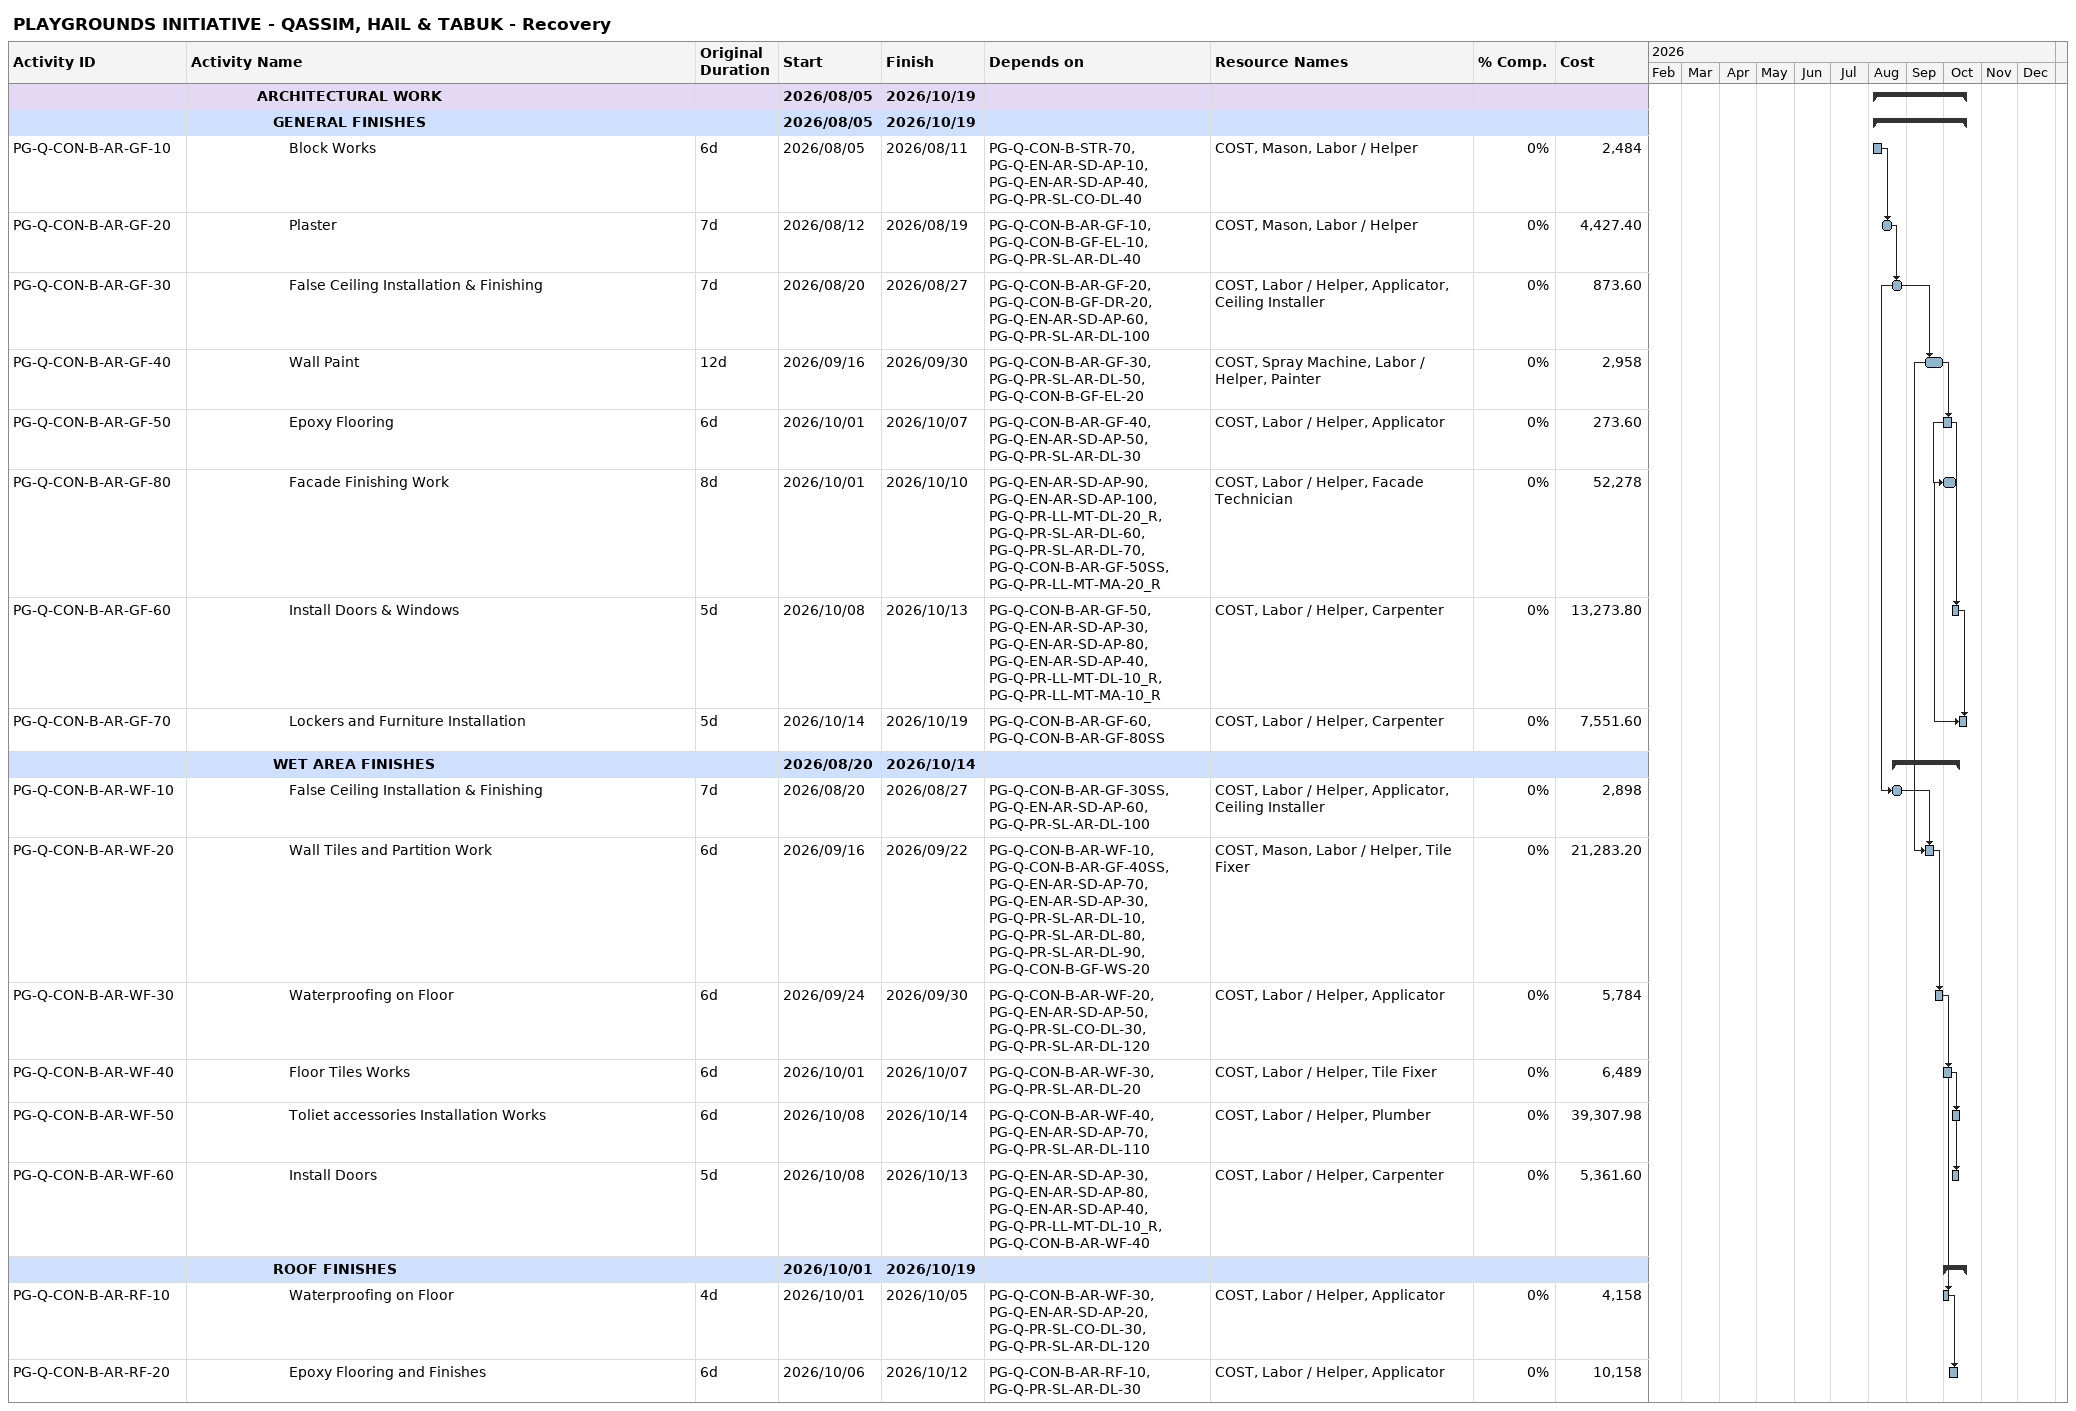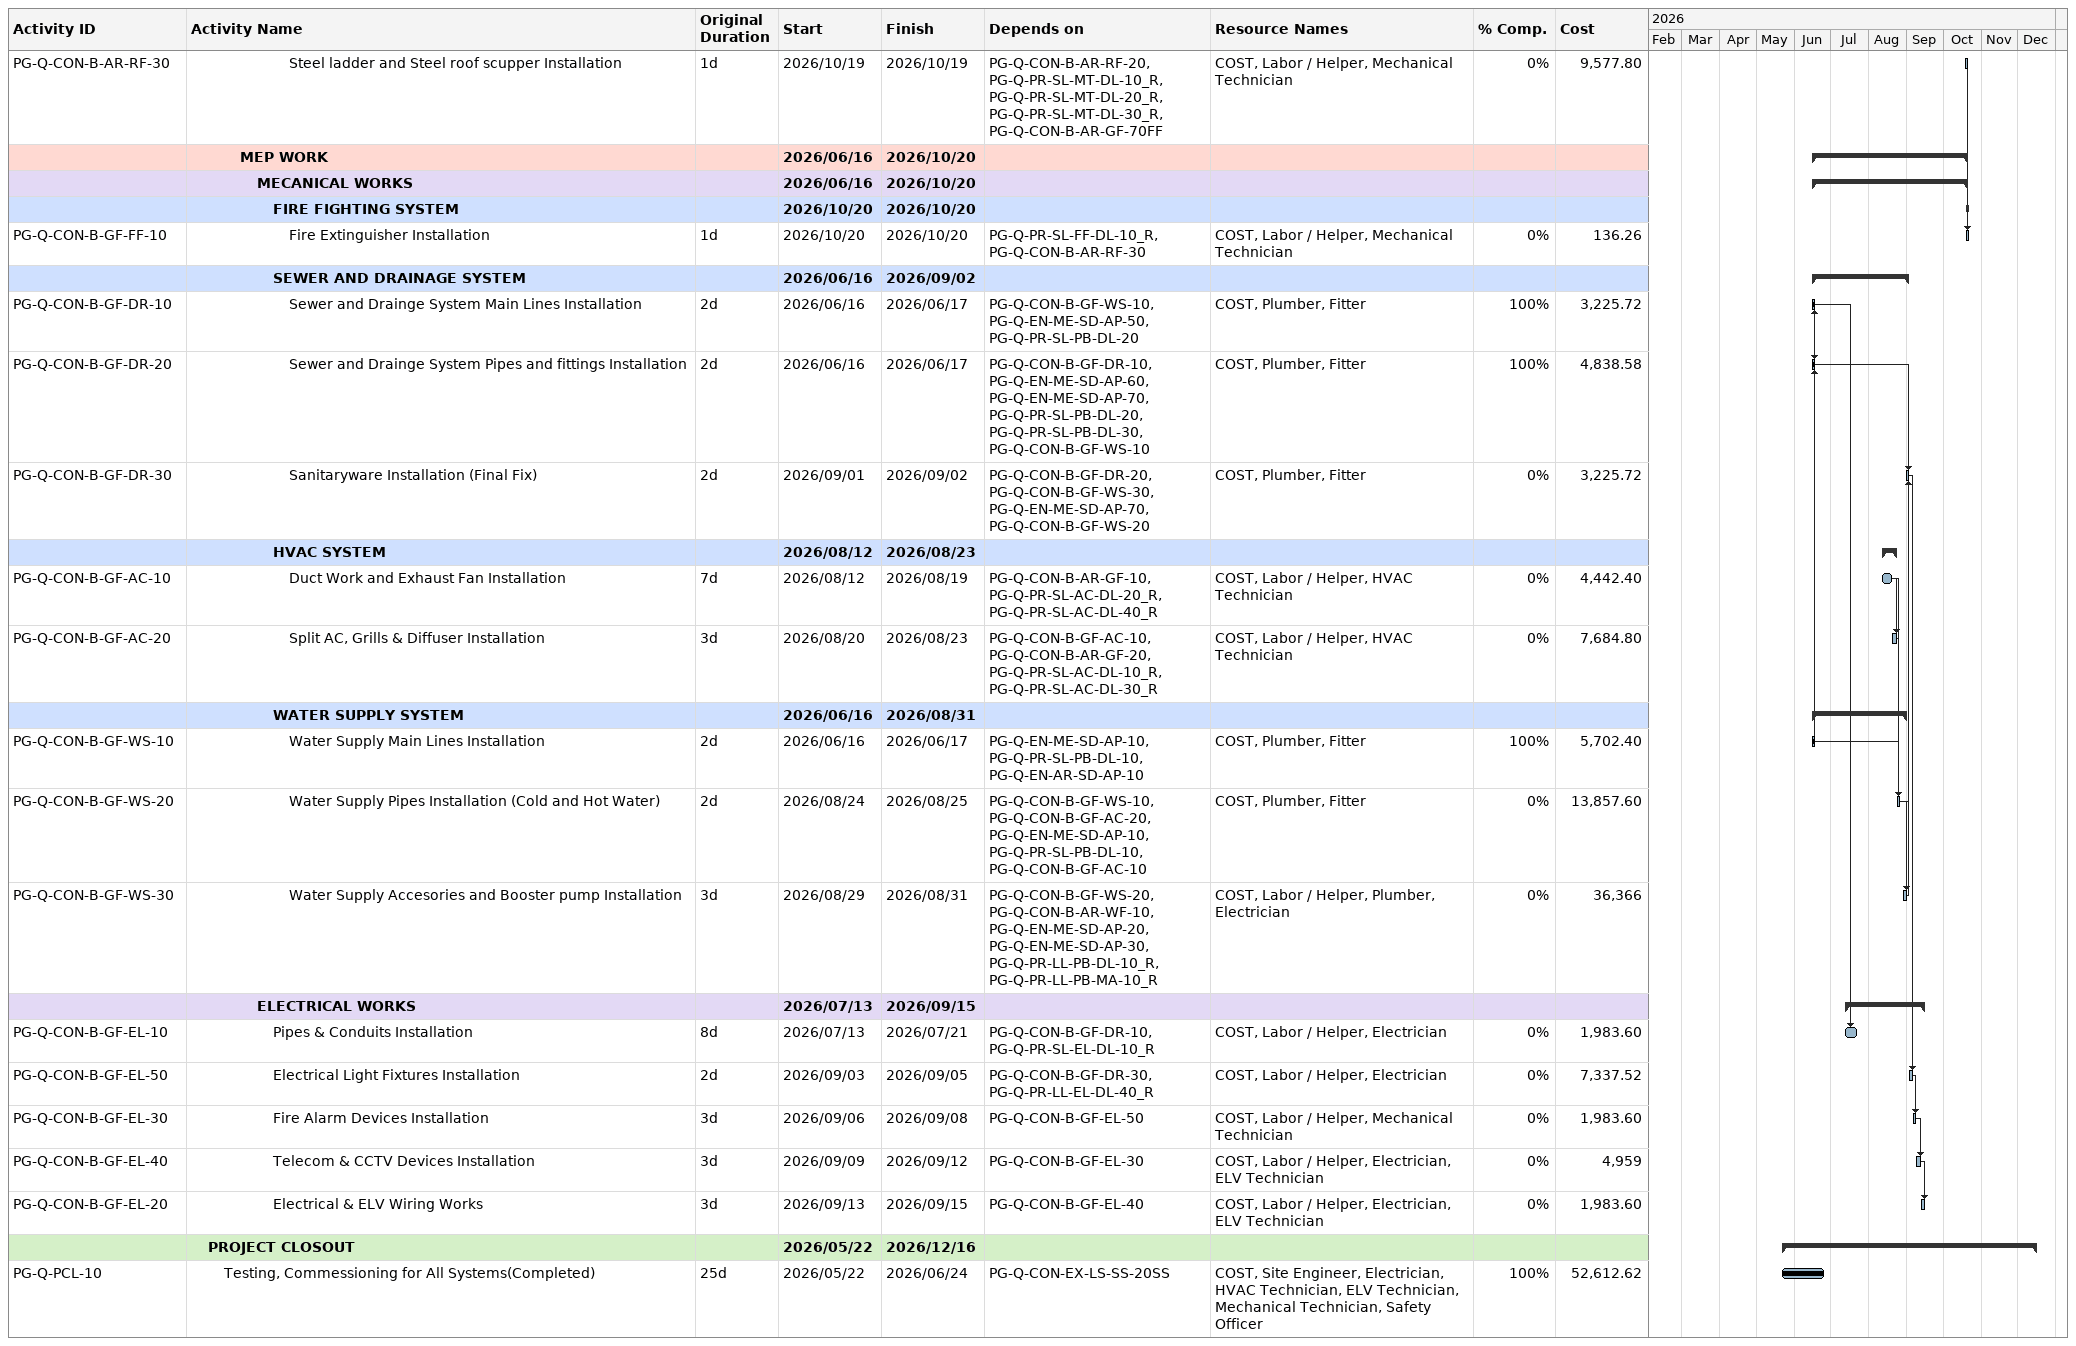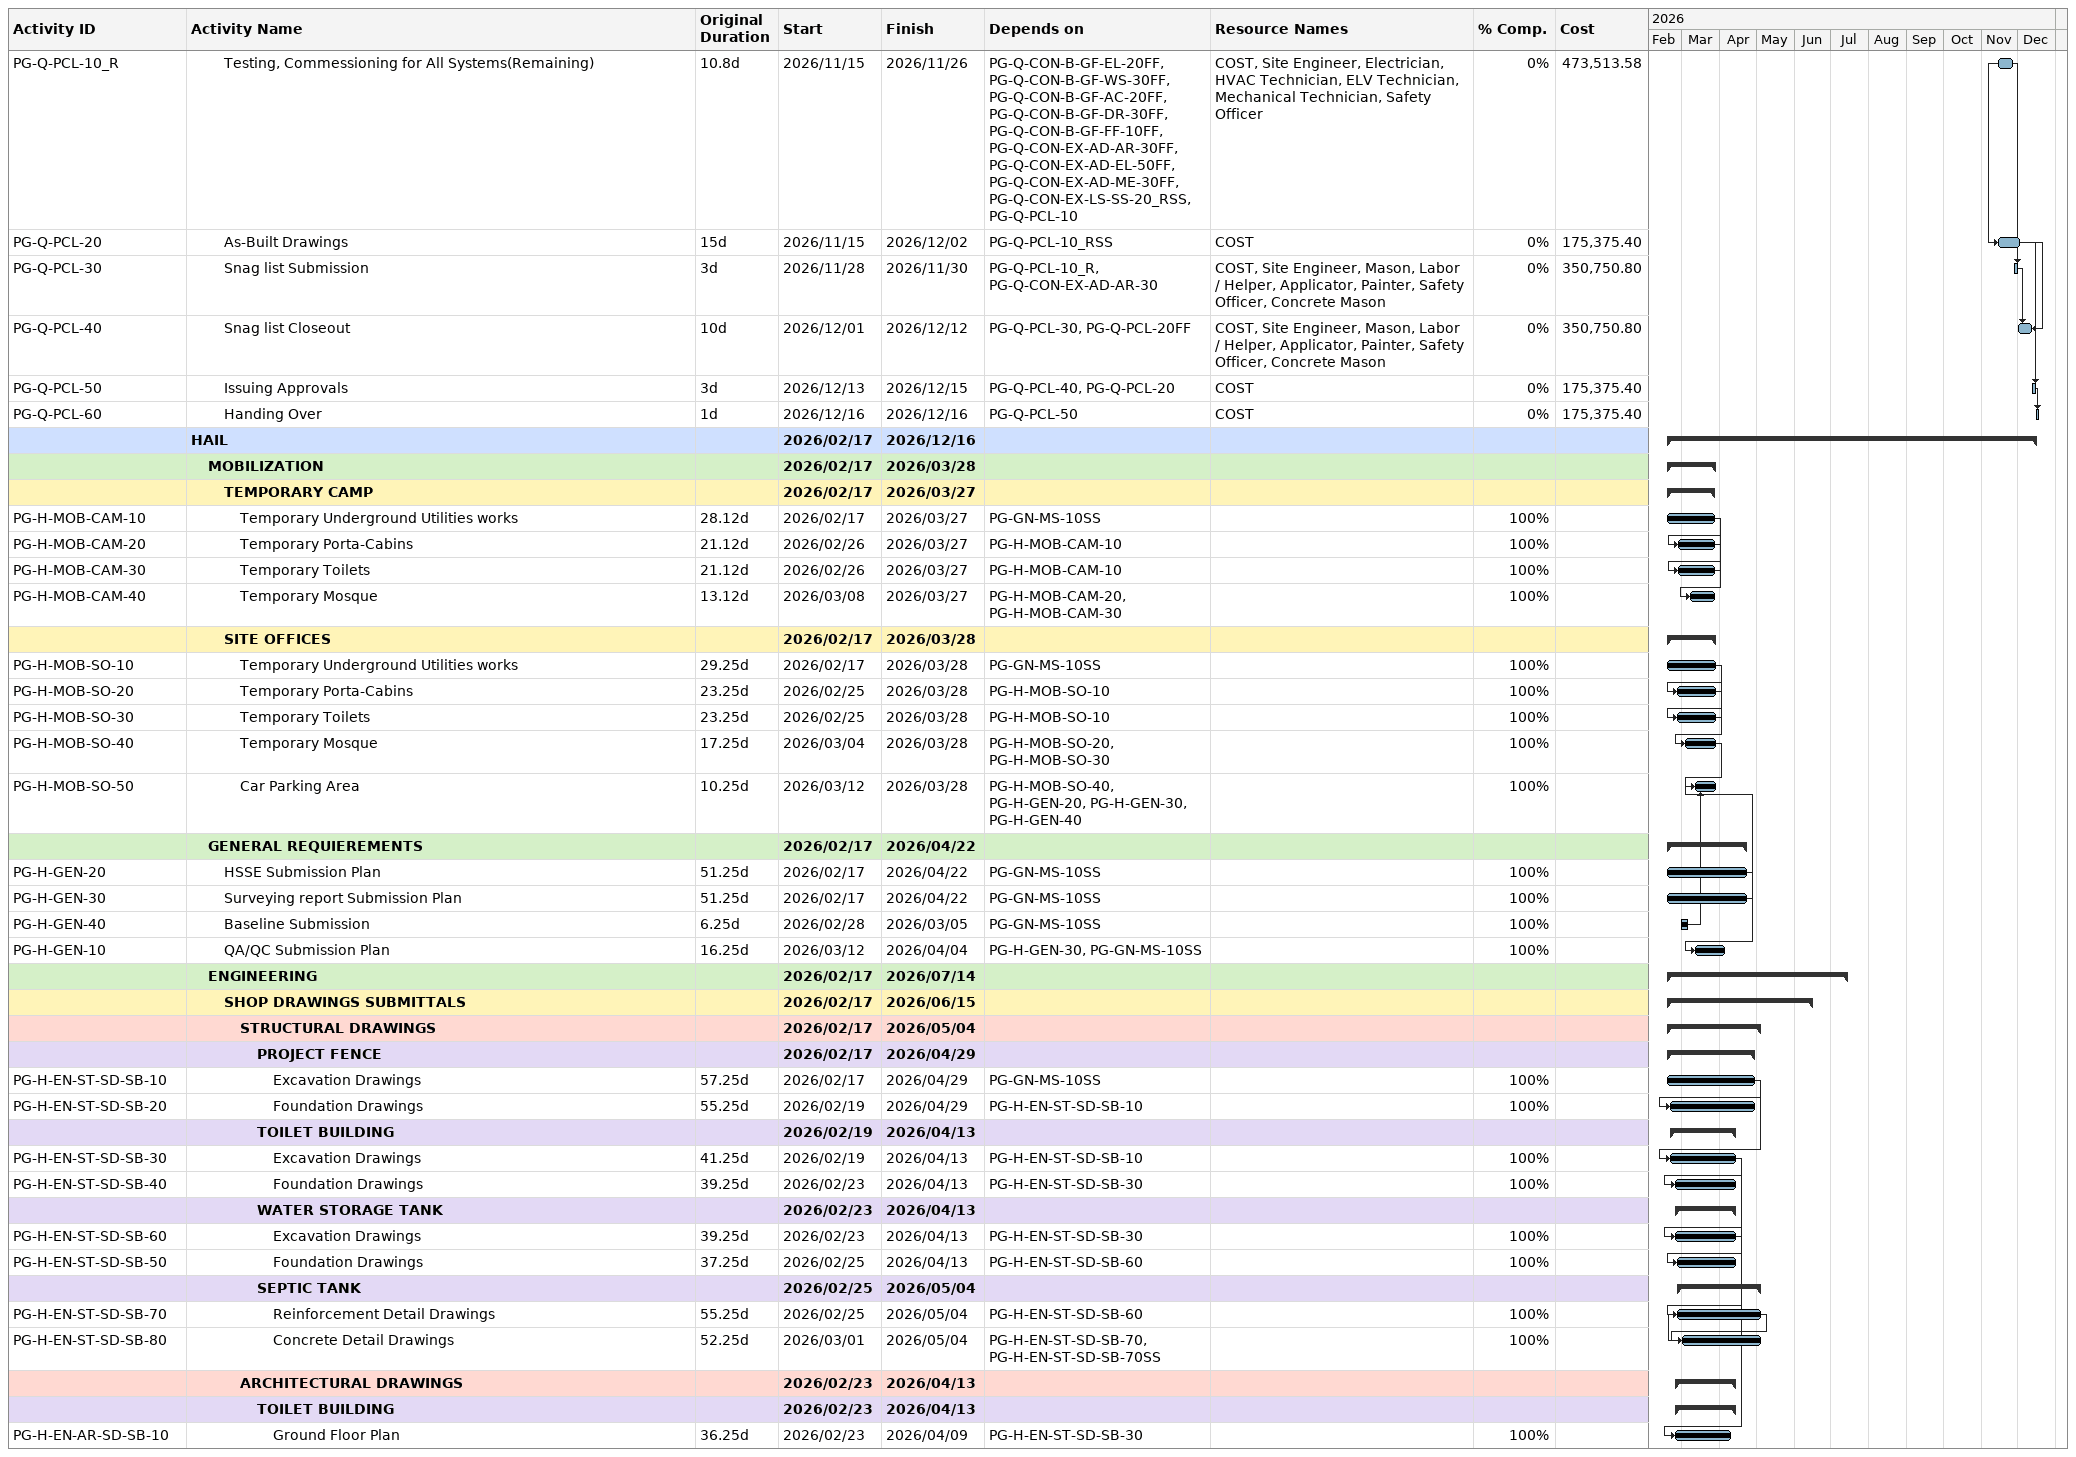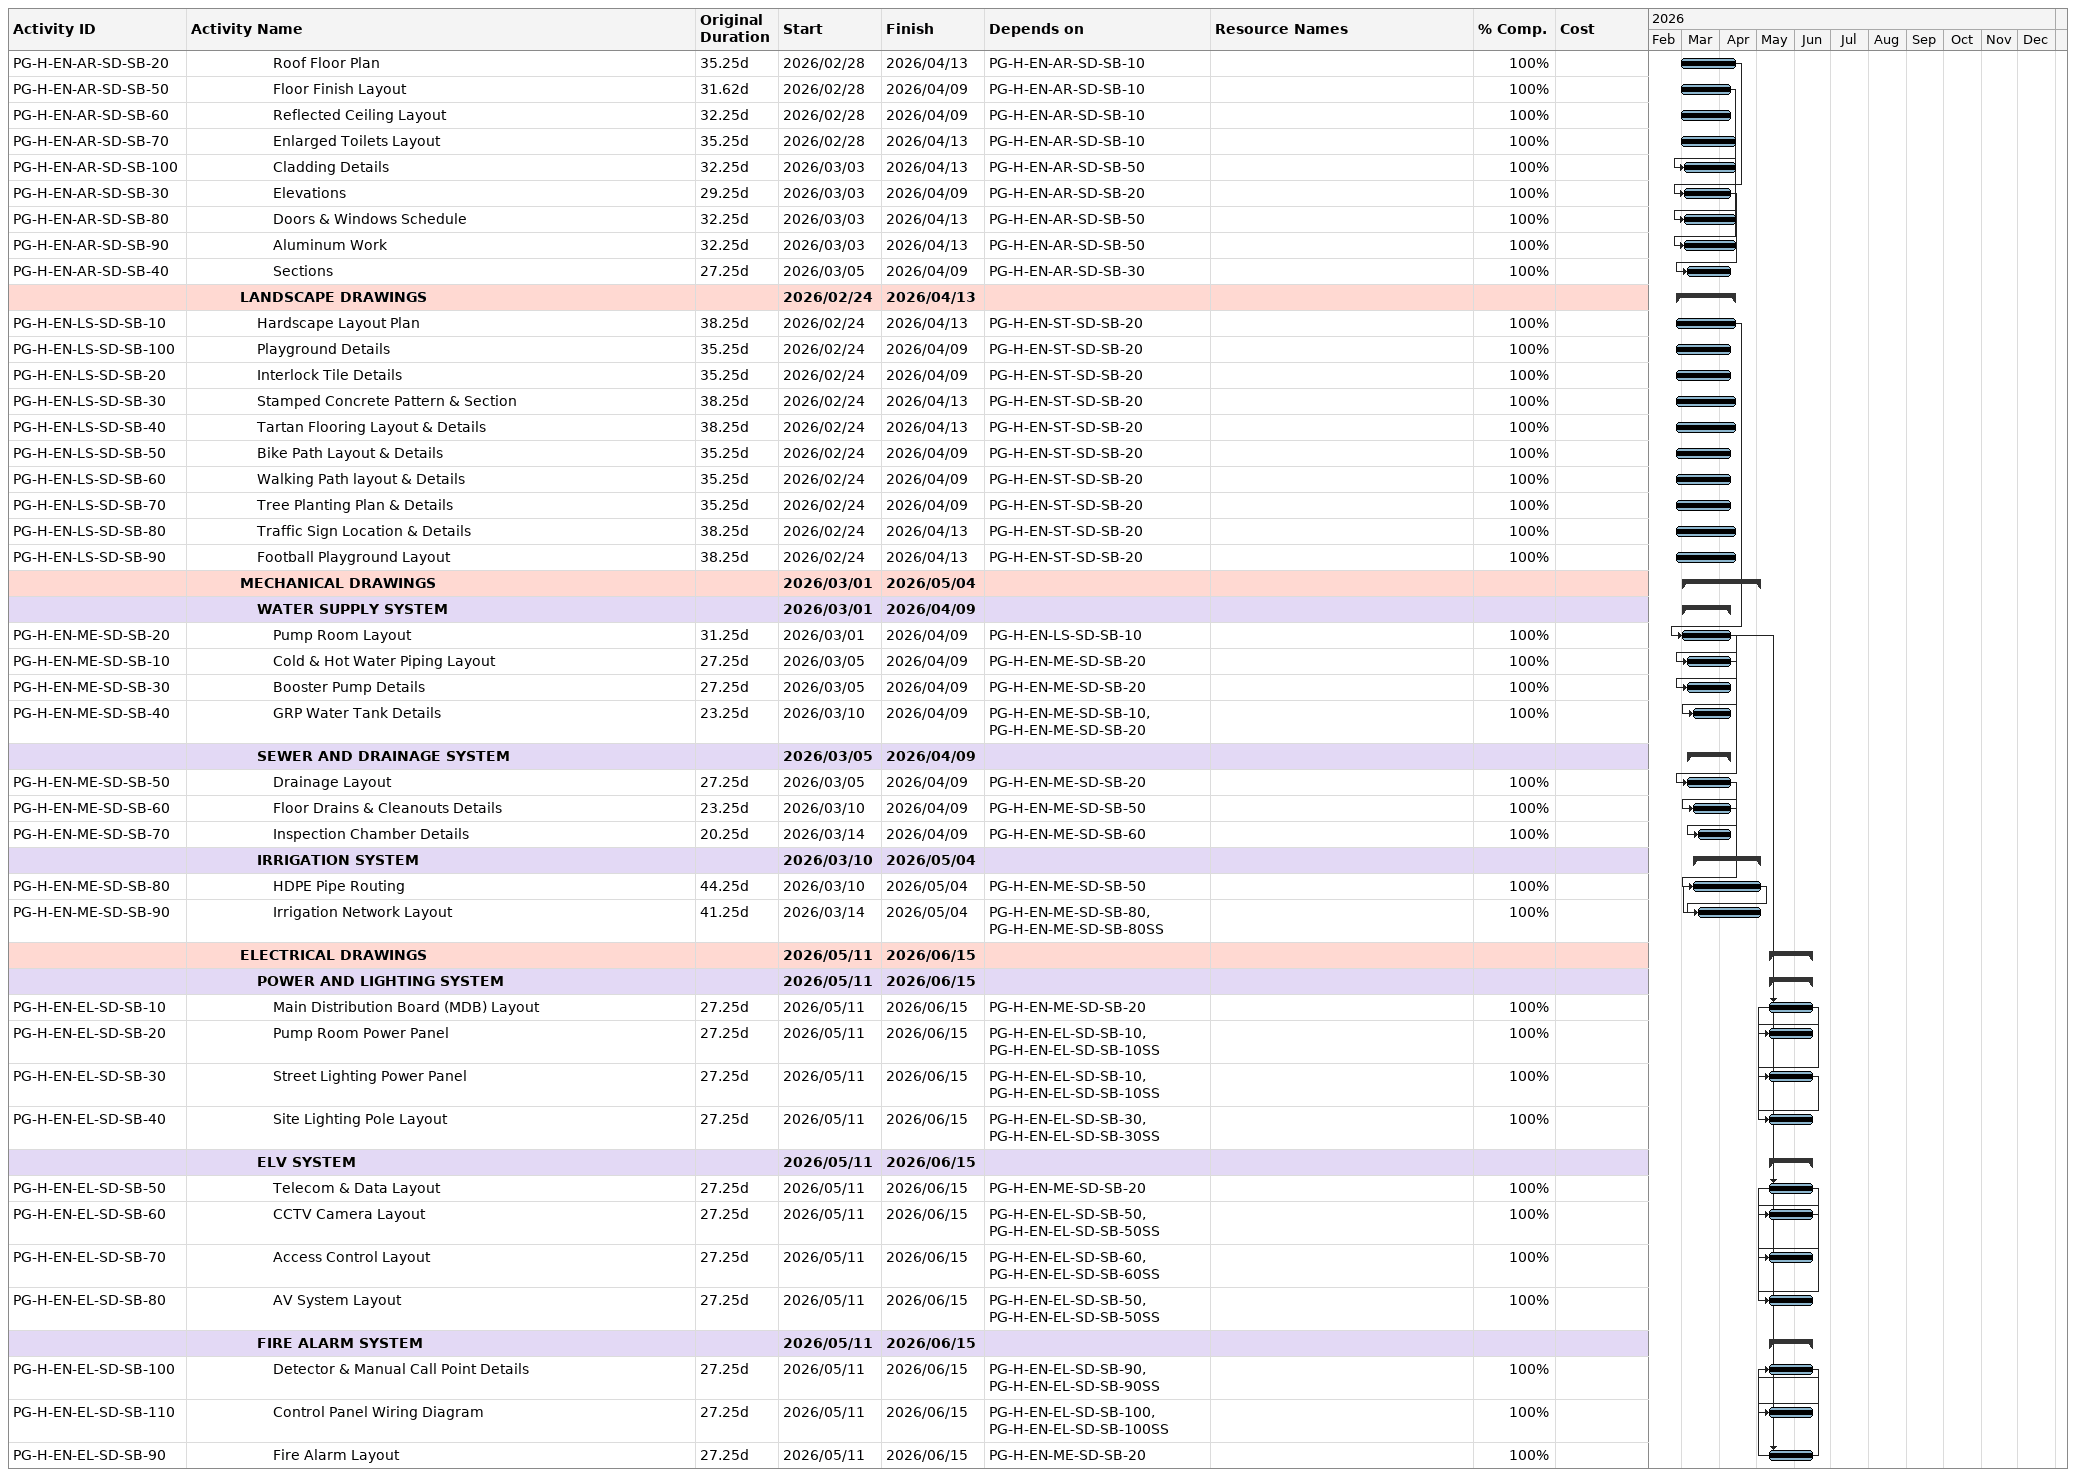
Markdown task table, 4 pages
PLAYGROUNDS INITIATIVE - QASSIM, HAIL & TABUK - Recovery

| ID | Level | Task | Original duration | Start | Finish | Predecessors | Resources | % complete | Cost |
|---|---|---|---|---|---|---|---|---|---|
|  | 5 | **ARCHITECTURAL WORK** |  | 2026-08-05 | 2026-10-19 |  |  |  |  |
|  | 6 | **GENERAL FINISHES** |  | 2026-08-05 | 2026-10-19 |  |  |  |  |
| PG-Q-CON-B-AR-GF-10 | 7 | Block Works | 6d | 2026-08-05 | 2026-08-11 | PG-Q-CON-B-STR-70, PG-Q-EN-AR-SD-AP-10, PG-Q-EN-AR-SD-AP-40, PG-Q-PR-SL-CO-DL-40 | COST, Mason, Labor / Helper | 0 | 2484 |
| PG-Q-CON-B-AR-GF-20 | 7 | Plaster | 7d | 2026-08-12 | 2026-08-19 | PG-Q-CON-B-AR-GF-10, PG-Q-CON-B-GF-EL-10, PG-Q-PR-SL-AR-DL-40 | COST, Mason, Labor / Helper | 0 | 4427.40 |
| PG-Q-CON-B-AR-GF-30 | 7 | False Ceiling Installation & Finishing | 7d | 2026-08-20 | 2026-08-27 | PG-Q-CON-B-AR-GF-20, PG-Q-CON-B-GF-DR-20, PG-Q-EN-AR-SD-AP-60, PG-Q-PR-SL-AR-DL-100 | COST, Labor / Helper, Applicator, Ceiling Installer | 0 | 873.60 |
| PG-Q-CON-B-AR-GF-40 | 7 | Wall Paint | 12d | 2026-09-16 | 2026-09-30 | PG-Q-CON-B-AR-GF-30, PG-Q-PR-SL-AR-DL-50, PG-Q-CON-B-GF-EL-20 | COST, Spray Machine, Labor / Helper, Painter | 0 | 2958 |
| PG-Q-CON-B-AR-GF-50 | 7 | Epoxy Flooring | 6d | 2026-10-01 | 2026-10-07 | PG-Q-CON-B-AR-GF-40, PG-Q-EN-AR-SD-AP-50, PG-Q-PR-SL-AR-DL-30 | COST, Labor / Helper, Applicator | 0 | 273.60 |
| PG-Q-CON-B-AR-GF-80 | 7 | Facade Finishing Work | 8d | 2026-10-01 | 2026-10-10 | PG-Q-EN-AR-SD-AP-90, PG-Q-EN-AR-SD-AP-100, PG-Q-PR-LL-MT-DL-20_R, PG-Q-PR-SL-AR-DL-60, PG-Q-PR-SL-AR-DL-70, PG-Q-CON-B-AR-GF-50SS, PG-Q-PR-LL-MT-MA-20_R | COST, Labor / Helper, Facade Technician | 0 | 52278 |
| PG-Q-CON-B-AR-GF-60 | 7 | Install Doors & Windows | 5d | 2026-10-08 | 2026-10-13 | PG-Q-CON-B-AR-GF-50, PG-Q-EN-AR-SD-AP-30, PG-Q-EN-AR-SD-AP-80, PG-Q-EN-AR-SD-AP-40, PG-Q-PR-LL-MT-DL-10_R, PG-Q-PR-LL-MT-MA-10_R | COST, Labor / Helper, Carpenter | 0 | 13273.80 |
| PG-Q-CON-B-AR-GF-70 | 7 | Lockers and Furniture Installation | 5d | 2026-10-14 | 2026-10-19 | PG-Q-CON-B-AR-GF-60, PG-Q-CON-B-AR-GF-80SS | COST, Labor / Helper, Carpenter | 0 | 7551.60 |
|  | 6 | **WET AREA FINISHES** |  | 2026-08-20 | 2026-10-14 |  |  |  |  |
| PG-Q-CON-B-AR-WF-10 | 7 | False Ceiling Installation & Finishing | 7d | 2026-08-20 | 2026-08-27 | PG-Q-CON-B-AR-GF-30SS, PG-Q-EN-AR-SD-AP-60, PG-Q-PR-SL-AR-DL-100 | COST, Labor / Helper, Applicator, Ceiling Installer | 0 | 2898 |
| PG-Q-CON-B-AR-WF-20 | 7 | Wall Tiles and Partition Work | 6d | 2026-09-16 | 2026-09-22 | PG-Q-CON-B-AR-WF-10, PG-Q-CON-B-AR-GF-40SS, PG-Q-EN-AR-SD-AP-70, PG-Q-EN-AR-SD-AP-30, PG-Q-PR-SL-AR-DL-10, PG-Q-PR-SL-AR-DL-80, PG-Q-PR-SL-AR-DL-90, PG-Q-CON-B-GF-WS-20 | COST, Mason, Labor / Helper, Tile Fixer | 0 | 21283.20 |
| PG-Q-CON-B-AR-WF-30 | 7 | Waterproofing on Floor | 6d | 2026-09-24 | 2026-09-30 | PG-Q-CON-B-AR-WF-20, PG-Q-EN-AR-SD-AP-50, PG-Q-PR-SL-CO-DL-30, PG-Q-PR-SL-AR-DL-120 | COST, Labor / Helper, Applicator | 0 | 5784 |
| PG-Q-CON-B-AR-WF-40 | 7 | Floor Tiles Works | 6d | 2026-10-01 | 2026-10-07 | PG-Q-CON-B-AR-WF-30, PG-Q-PR-SL-AR-DL-20 | COST, Labor / Helper, Tile Fixer | 0 | 6489 |
| PG-Q-CON-B-AR-WF-50 | 7 | Toliet accessories Installation Works | 6d | 2026-10-08 | 2026-10-14 | PG-Q-CON-B-AR-WF-40, PG-Q-EN-AR-SD-AP-70, PG-Q-PR-SL-AR-DL-110 | COST, Labor / Helper, Plumber | 0 | 39307.98 |
| PG-Q-CON-B-AR-WF-60 | 7 | Install Doors | 5d | 2026-10-08 | 2026-10-13 | PG-Q-EN-AR-SD-AP-30, PG-Q-EN-AR-SD-AP-80, PG-Q-EN-AR-SD-AP-40, PG-Q-PR-LL-MT-DL-10_R, PG-Q-CON-B-AR-WF-40 | COST, Labor / Helper, Carpenter | 0 | 5361.60 |
|  | 6 | **ROOF FINISHES** |  | 2026-10-01 | 2026-10-19 |  |  |  |  |
| PG-Q-CON-B-AR-RF-10 | 7 | Waterproofing on Floor | 4d | 2026-10-01 | 2026-10-05 | PG-Q-CON-B-AR-WF-30, PG-Q-EN-AR-SD-AP-20, PG-Q-PR-SL-CO-DL-30, PG-Q-PR-SL-AR-DL-120 | COST, Labor / Helper, Applicator | 0 | 4158 |
| PG-Q-CON-B-AR-RF-20 | 7 | Epoxy Flooring and Finishes | 6d | 2026-10-06 | 2026-10-12 | PG-Q-CON-B-AR-RF-10, PG-Q-PR-SL-AR-DL-30 | COST, Labor / Helper, Applicator | 0 | 10158 |
| PG-Q-CON-B-AR-RF-30 | 7 | Steel ladder and Steel roof scupper Installation | 1d | 2026-10-19 | 2026-10-19 | PG-Q-CON-B-AR-RF-20, PG-Q-PR-SL-MT-DL-10_R, PG-Q-PR-SL-MT-DL-20_R, PG-Q-PR-SL-MT-DL-30_R, PG-Q-CON-B-AR-GF-70FF | COST, Labor / Helper, Mechanical Technician | 0 | 9577.80 |
|  | 4 | **MEP WORK** |  | 2026-06-16 | 2026-10-20 |  |  |  |  |
|  | 5 | **MECANICAL WORKS** |  | 2026-06-16 | 2026-10-20 |  |  |  |  |
|  | 6 | **FIRE FIGHTING SYSTEM** |  | 2026-10-20 | 2026-10-20 |  |  |  |  |
| PG-Q-CON-B-GF-FF-10 | 7 | Fire Extinguisher Installation | 1d | 2026-10-20 | 2026-10-20 | PG-Q-PR-SL-FF-DL-10_R, PG-Q-CON-B-AR-RF-30 | COST, Labor / Helper, Mechanical Technician | 0 | 136.26 |
|  | 6 | **SEWER AND DRAINAGE SYSTEM** |  | 2026-06-16 | 2026-09-02 |  |  |  |  |
| PG-Q-CON-B-GF-DR-10 | 7 | Sewer and Drainge System Main Lines Installation | 2d | 2026-06-16 | 2026-06-17 | PG-Q-CON-B-GF-WS-10, PG-Q-EN-ME-SD-AP-50, PG-Q-PR-SL-PB-DL-20 | COST, Plumber, Fitter | 100 | 3225.72 |
| PG-Q-CON-B-GF-DR-20 | 7 | Sewer and Drainge System Pipes and fittings Installation | 2d | 2026-06-16 | 2026-06-17 | PG-Q-CON-B-GF-DR-10, PG-Q-EN-ME-SD-AP-60, PG-Q-EN-ME-SD-AP-70, PG-Q-PR-SL-PB-DL-20, PG-Q-PR-SL-PB-DL-30, PG-Q-CON-B-GF-WS-10 | COST, Plumber, Fitter | 100 | 4838.58 |
| PG-Q-CON-B-GF-DR-30 | 7 | Sanitaryware Installation (Final Fix) | 2d | 2026-09-01 | 2026-09-02 | PG-Q-CON-B-GF-DR-20, PG-Q-CON-B-GF-WS-30, PG-Q-EN-ME-SD-AP-70, PG-Q-CON-B-GF-WS-20 | COST, Plumber, Fitter | 0 | 3225.72 |
|  | 6 | **HVAC SYSTEM** |  | 2026-08-12 | 2026-08-23 |  |  |  |  |
| PG-Q-CON-B-GF-AC-10 | 7 | Duct Work and Exhaust Fan Installation | 7d | 2026-08-12 | 2026-08-19 | PG-Q-CON-B-AR-GF-10, PG-Q-PR-SL-AC-DL-20_R, PG-Q-PR-SL-AC-DL-40_R | COST, Labor / Helper, HVAC Technician | 0 | 4442.40 |
| PG-Q-CON-B-GF-AC-20 | 7 | Split AC, Grills & Diffuser Installation | 3d | 2026-08-20 | 2026-08-23 | PG-Q-CON-B-GF-AC-10, PG-Q-CON-B-AR-GF-20, PG-Q-PR-SL-AC-DL-10_R, PG-Q-PR-SL-AC-DL-30_R | COST, Labor / Helper, HVAC Technician | 0 | 7684.80 |
|  | 6 | **WATER SUPPLY SYSTEM** |  | 2026-06-16 | 2026-08-31 |  |  |  |  |
| PG-Q-CON-B-GF-WS-10 | 7 | Water Supply Main Lines Installation | 2d | 2026-06-16 | 2026-06-17 | PG-Q-EN-ME-SD-AP-10, PG-Q-PR-SL-PB-DL-10, PG-Q-EN-AR-SD-AP-10 | COST, Plumber, Fitter | 100 | 5702.40 |
| PG-Q-CON-B-GF-WS-20 | 7 | Water Supply Pipes Installation (Cold and Hot Water) | 2d | 2026-08-24 | 2026-08-25 | PG-Q-CON-B-GF-WS-10, PG-Q-CON-B-GF-AC-20, PG-Q-EN-ME-SD-AP-10, PG-Q-PR-SL-PB-DL-10, PG-Q-CON-B-GF-AC-10 | COST, Plumber, Fitter | 0 | 13857.60 |
| PG-Q-CON-B-GF-WS-30 | 7 | Water Supply Accesories and Booster pump Installation | 3d | 2026-08-29 | 2026-08-31 | PG-Q-CON-B-GF-WS-20, PG-Q-CON-B-AR-WF-10, PG-Q-EN-ME-SD-AP-20, PG-Q-EN-ME-SD-AP-30, PG-Q-PR-LL-PB-DL-10_R, PG-Q-PR-LL-PB-MA-10_R | COST, Labor / Helper, Plumber, Electrician | 0 | 36366 |
|  | 5 | **ELECTRICAL WORKS** |  | 2026-07-13 | 2026-09-15 |  |  |  |  |
| PG-Q-CON-B-GF-EL-10 | 6 | Pipes & Conduits Installation | 8d | 2026-07-13 | 2026-07-21 | PG-Q-CON-B-GF-DR-10, PG-Q-PR-SL-EL-DL-10_R | COST, Labor / Helper, Electrician | 0 | 1983.60 |
| PG-Q-CON-B-GF-EL-50 | 6 | Electrical Light Fixtures Installation | 2d | 2026-09-03 | 2026-09-05 | PG-Q-CON-B-GF-DR-30, PG-Q-PR-LL-EL-DL-40_R | COST, Labor / Helper, Electrician | 0 | 7337.52 |
| PG-Q-CON-B-GF-EL-30 | 6 | Fire Alarm Devices Installation | 3d | 2026-09-06 | 2026-09-08 | PG-Q-CON-B-GF-EL-50 | COST, Labor / Helper, Mechanical Technician | 0 | 1983.60 |
| PG-Q-CON-B-GF-EL-40 | 6 | Telecom & CCTV Devices Installation | 3d | 2026-09-09 | 2026-09-12 | PG-Q-CON-B-GF-EL-30 | COST, Labor / Helper, Electrician, ELV Technician | 0 | 4959 |
| PG-Q-CON-B-GF-EL-20 | 6 | Electrical & ELV Wiring Works | 3d | 2026-09-13 | 2026-09-15 | PG-Q-CON-B-GF-EL-40 | COST, Labor / Helper, Electrician, ELV Technician | 0 | 1983.60 |
|  | 2 | **PROJECT CLOSOUT** |  | 2026-05-22 | 2026-12-16 |  |  |  |  |
| PG-Q-PCL-10 | 3 | Testing, Commessioning for All Systems(Completed) | 25d | 2026-05-22 | 2026-06-24 | PG-Q-CON-EX-LS-SS-20SS | COST, Site Engineer, Electrician, HVAC Technician, ELV Technician, Mechanical Technician, Safety Officer | 100 | 52612.62 |
| PG-Q-PCL-10_R | 3 | Testing, Commessioning for All Systems(Remaining) | 10.8d | 2026-11-15 | 2026-11-26 | PG-Q-CON-B-GF-EL-20FF, PG-Q-CON-B-GF-WS-30FF, PG-Q-CON-B-GF-AC-20FF, PG-Q-CON-B-GF-DR-30FF, PG-Q-CON-B-GF-FF-10FF, PG-Q-CON-EX-AD-AR-30FF, PG-Q-CON-EX-AD-EL-50FF, PG-Q-CON-EX-AD-ME-30FF, PG-Q-CON-EX-LS-SS-20_RSS, PG-Q-PCL-10 | COST, Site Engineer, Electrician, HVAC Technician, ELV Technician, Mechanical Technician, Safety Officer | 0 | 473513.58 |
| PG-Q-PCL-20 | 3 | As-Built Drawings | 15d | 2026-11-15 | 2026-12-02 | PG-Q-PCL-10_RSS | COST | 0 | 175375.40 |
| PG-Q-PCL-30 | 3 | Snag list Submission | 3d | 2026-11-28 | 2026-11-30 | PG-Q-PCL-10_R, PG-Q-CON-EX-AD-AR-30 | COST, Site Engineer, Mason, Labor / Helper, Applicator, Painter, Safety Officer, Concrete Mason | 0 | 350750.80 |
| PG-Q-PCL-40 | 3 | Snag list Closeout | 10d | 2026-12-01 | 2026-12-12 | PG-Q-PCL-30, PG-Q-PCL-20FF | COST, Site Engineer, Mason, Labor / Helper, Applicator, Painter, Safety Officer, Concrete Mason | 0 | 350750.80 |
| PG-Q-PCL-50 | 3 | Issuing Approvals | 3d | 2026-12-13 | 2026-12-15 | PG-Q-PCL-40, PG-Q-PCL-20 | COST | 0 | 175375.40 |
| PG-Q-PCL-60 | 3 | Handing Over | 1d | 2026-12-16 | 2026-12-16 | PG-Q-PCL-50 | COST | 0 | 175375.40 |
|  | 1 | **HAIL** |  | 2026-02-17 | 2026-12-16 |  |  |  |  |
|  | 2 | **MOBILIZATION** |  | 2026-02-17 | 2026-03-28 |  |  |  |  |
|  | 3 | **TEMPORARY CAMP** |  | 2026-02-17 | 2026-03-27 |  |  |  |  |
| PG-H-MOB-CAM-10 | 4 | Temporary Underground Utilities works | 28.12d | 2026-02-17 | 2026-03-27 | PG-GN-MS-10SS |  | 100 |  |
| PG-H-MOB-CAM-20 | 4 | Temporary Porta-Cabins | 21.12d | 2026-02-26 | 2026-03-27 | PG-H-MOB-CAM-10 |  | 100 |  |
| PG-H-MOB-CAM-30 | 4 | Temporary Toilets | 21.12d | 2026-02-26 | 2026-03-27 | PG-H-MOB-CAM-10 |  | 100 |  |
| PG-H-MOB-CAM-40 | 4 | Temporary Mosque | 13.12d | 2026-03-08 | 2026-03-27 | PG-H-MOB-CAM-20, PG-H-MOB-CAM-30 |  | 100 |  |
|  | 3 | **SITE OFFICES** |  | 2026-02-17 | 2026-03-28 |  |  |  |  |
| PG-H-MOB-SO-10 | 4 | Temporary Underground Utilities works | 29.25d | 2026-02-17 | 2026-03-28 | PG-GN-MS-10SS |  | 100 |  |
| PG-H-MOB-SO-20 | 4 | Temporary Porta-Cabins | 23.25d | 2026-02-25 | 2026-03-28 | PG-H-MOB-SO-10 |  | 100 |  |
| PG-H-MOB-SO-30 | 4 | Temporary Toilets | 23.25d | 2026-02-25 | 2026-03-28 | PG-H-MOB-SO-10 |  | 100 |  |
| PG-H-MOB-SO-40 | 4 | Temporary Mosque | 17.25d | 2026-03-04 | 2026-03-28 | PG-H-MOB-SO-20, PG-H-MOB-SO-30 |  | 100 |  |
| PG-H-MOB-SO-50 | 4 | Car Parking Area | 10.25d | 2026-03-12 | 2026-03-28 | PG-H-MOB-SO-40, PG-H-GEN-20, PG-H-GEN-30, PG-H-GEN-40 |  | 100 |  |
|  | 2 | **GENERAL REQUIEREMENTS** |  | 2026-02-17 | 2026-04-22 |  |  |  |  |
| PG-H-GEN-20 | 3 | HSSE Submission Plan | 51.25d | 2026-02-17 | 2026-04-22 | PG-GN-MS-10SS |  | 100 |  |
| PG-H-GEN-30 | 3 | Surveying report Submission Plan | 51.25d | 2026-02-17 | 2026-04-22 | PG-GN-MS-10SS |  | 100 |  |
| PG-H-GEN-40 | 3 | Baseline Submission | 6.25d | 2026-02-28 | 2026-03-05 | PG-GN-MS-10SS |  | 100 |  |
| PG-H-GEN-10 | 3 | QA/QC Submission Plan | 16.25d | 2026-03-12 | 2026-04-04 | PG-H-GEN-30, PG-GN-MS-10SS |  | 100 |  |
|  | 2 | **ENGINEERING** |  | 2026-02-17 | 2026-07-14 |  |  |  |  |
|  | 3 | **SHOP DRAWINGS SUBMITTALS** |  | 2026-02-17 | 2026-06-15 |  |  |  |  |
|  | 4 | **STRUCTURAL DRAWINGS** |  | 2026-02-17 | 2026-05-04 |  |  |  |  |
|  | 5 | **PROJECT FENCE** |  | 2026-02-17 | 2026-04-29 |  |  |  |  |
| PG-H-EN-ST-SD-SB-10 | 6 | Excavation Drawings | 57.25d | 2026-02-17 | 2026-04-29 | PG-GN-MS-10SS |  | 100 |  |
| PG-H-EN-ST-SD-SB-20 | 6 | Foundation Drawings | 55.25d | 2026-02-19 | 2026-04-29 | PG-H-EN-ST-SD-SB-10 |  | 100 |  |
|  | 5 | **TOILET BUILDING** |  | 2026-02-19 | 2026-04-13 |  |  |  |  |
| PG-H-EN-ST-SD-SB-30 | 6 | Excavation Drawings | 41.25d | 2026-02-19 | 2026-04-13 | PG-H-EN-ST-SD-SB-10 |  | 100 |  |
| PG-H-EN-ST-SD-SB-40 | 6 | Foundation Drawings | 39.25d | 2026-02-23 | 2026-04-13 | PG-H-EN-ST-SD-SB-30 |  | 100 |  |
|  | 5 | **WATER STORAGE TANK** |  | 2026-02-23 | 2026-04-13 |  |  |  |  |
| PG-H-EN-ST-SD-SB-60 | 6 | Excavation Drawings | 39.25d | 2026-02-23 | 2026-04-13 | PG-H-EN-ST-SD-SB-30 |  | 100 |  |
| PG-H-EN-ST-SD-SB-50 | 6 | Foundation Drawings | 37.25d | 2026-02-25 | 2026-04-13 | PG-H-EN-ST-SD-SB-60 |  | 100 |  |
|  | 5 | **SEPTIC TANK** |  | 2026-02-25 | 2026-05-04 |  |  |  |  |
| PG-H-EN-ST-SD-SB-70 | 6 | Reinforcement Detail Drawings | 55.25d | 2026-02-25 | 2026-05-04 | PG-H-EN-ST-SD-SB-60 |  | 100 |  |
| PG-H-EN-ST-SD-SB-80 | 6 | Concrete Detail Drawings | 52.25d | 2026-03-01 | 2026-05-04 | PG-H-EN-ST-SD-SB-70, PG-H-EN-ST-SD-SB-70SS |  | 100 |  |
|  | 4 | **ARCHITECTURAL DRAWINGS** |  | 2026-02-23 | 2026-04-13 |  |  |  |  |
|  | 5 | **TOILET BUILDING** |  | 2026-02-23 | 2026-04-13 |  |  |  |  |
| PG-H-EN-AR-SD-SB-10 | 6 | Ground Floor Plan | 36.25d | 2026-02-23 | 2026-04-09 | PG-H-EN-ST-SD-SB-30 |  | 100 |  |
| PG-H-EN-AR-SD-SB-20 | 6 | Roof Floor Plan | 35.25d | 2026-02-28 | 2026-04-13 | PG-H-EN-AR-SD-SB-10 |  | 100 |  |
| PG-H-EN-AR-SD-SB-50 | 6 | Floor Finish Layout | 31.62d | 2026-02-28 | 2026-04-09 | PG-H-EN-AR-SD-SB-10 |  | 100 |  |
| PG-H-EN-AR-SD-SB-60 | 6 | Reflected Ceiling Layout | 32.25d | 2026-02-28 | 2026-04-09 | PG-H-EN-AR-SD-SB-10 |  | 100 |  |
| PG-H-EN-AR-SD-SB-70 | 6 | Enlarged Toilets Layout | 35.25d | 2026-02-28 | 2026-04-13 | PG-H-EN-AR-SD-SB-10 |  | 100 |  |
| PG-H-EN-AR-SD-SB-100 | 6 | Cladding Details | 32.25d | 2026-03-03 | 2026-04-13 | PG-H-EN-AR-SD-SB-50 |  | 100 |  |
| PG-H-EN-AR-SD-SB-30 | 6 | Elevations | 29.25d | 2026-03-03 | 2026-04-09 | PG-H-EN-AR-SD-SB-20 |  | 100 |  |
| PG-H-EN-AR-SD-SB-80 | 6 | Doors & Windows Schedule | 32.25d | 2026-03-03 | 2026-04-13 | PG-H-EN-AR-SD-SB-50 |  | 100 |  |
| PG-H-EN-AR-SD-SB-90 | 6 | Aluminum Work | 32.25d | 2026-03-03 | 2026-04-13 | PG-H-EN-AR-SD-SB-50 |  | 100 |  |
| PG-H-EN-AR-SD-SB-40 | 6 | Sections | 27.25d | 2026-03-05 | 2026-04-09 | PG-H-EN-AR-SD-SB-30 |  | 100 |  |
|  | 4 | **LANDSCAPE DRAWINGS** |  | 2026-02-24 | 2026-04-13 |  |  |  |  |
| PG-H-EN-LS-SD-SB-10 | 5 | Hardscape Layout Plan | 38.25d | 2026-02-24 | 2026-04-13 | PG-H-EN-ST-SD-SB-20 |  | 100 |  |
| PG-H-EN-LS-SD-SB-100 | 5 | Playground Details | 35.25d | 2026-02-24 | 2026-04-09 | PG-H-EN-ST-SD-SB-20 |  | 100 |  |
| PG-H-EN-LS-SD-SB-20 | 5 | Interlock Tile Details | 35.25d | 2026-02-24 | 2026-04-09 | PG-H-EN-ST-SD-SB-20 |  | 100 |  |
| PG-H-EN-LS-SD-SB-30 | 5 | Stamped Concrete Pattern & Section | 38.25d | 2026-02-24 | 2026-04-13 | PG-H-EN-ST-SD-SB-20 |  | 100 |  |
| PG-H-EN-LS-SD-SB-40 | 5 | Tartan Flooring Layout & Details | 38.25d | 2026-02-24 | 2026-04-13 | PG-H-EN-ST-SD-SB-20 |  | 100 |  |
| PG-H-EN-LS-SD-SB-50 | 5 | Bike Path Layout & Details | 35.25d | 2026-02-24 | 2026-04-09 | PG-H-EN-ST-SD-SB-20 |  | 100 |  |
| PG-H-EN-LS-SD-SB-60 | 5 | Walking Path layout & Details | 35.25d | 2026-02-24 | 2026-04-09 | PG-H-EN-ST-SD-SB-20 |  | 100 |  |
| PG-H-EN-LS-SD-SB-70 | 5 | Tree Planting Plan & Details | 35.25d | 2026-02-24 | 2026-04-09 | PG-H-EN-ST-SD-SB-20 |  | 100 |  |
| PG-H-EN-LS-SD-SB-80 | 5 | Traffic Sign Location & Details | 38.25d | 2026-02-24 | 2026-04-13 | PG-H-EN-ST-SD-SB-20 |  | 100 |  |
| PG-H-EN-LS-SD-SB-90 | 5 | Football Playground Layout | 38.25d | 2026-02-24 | 2026-04-13 | PG-H-EN-ST-SD-SB-20 |  | 100 |  |
|  | 4 | **MECHANICAL DRAWINGS** |  | 2026-03-01 | 2026-05-04 |  |  |  |  |
|  | 5 | **WATER SUPPLY SYSTEM** |  | 2026-03-01 | 2026-04-09 |  |  |  |  |
| PG-H-EN-ME-SD-SB-20 | 6 | Pump Room Layout | 31.25d | 2026-03-01 | 2026-04-09 | PG-H-EN-LS-SD-SB-10 |  | 100 |  |
| PG-H-EN-ME-SD-SB-10 | 6 | Cold & Hot Water Piping Layout | 27.25d | 2026-03-05 | 2026-04-09 | PG-H-EN-ME-SD-SB-20 |  | 100 |  |
| PG-H-EN-ME-SD-SB-30 | 6 | Booster Pump Details | 27.25d | 2026-03-05 | 2026-04-09 | PG-H-EN-ME-SD-SB-20 |  | 100 |  |
| PG-H-EN-ME-SD-SB-40 | 6 | GRP Water Tank Details | 23.25d | 2026-03-10 | 2026-04-09 | PG-H-EN-ME-SD-SB-10, PG-H-EN-ME-SD-SB-20 |  | 100 |  |
|  | 5 | **SEWER AND DRAINAGE SYSTEM** |  | 2026-03-05 | 2026-04-09 |  |  |  |  |
| PG-H-EN-ME-SD-SB-50 | 6 | Drainage Layout | 27.25d | 2026-03-05 | 2026-04-09 | PG-H-EN-ME-SD-SB-20 |  | 100 |  |
| PG-H-EN-ME-SD-SB-60 | 6 | Floor Drains & Cleanouts Details | 23.25d | 2026-03-10 | 2026-04-09 | PG-H-EN-ME-SD-SB-50 |  | 100 |  |
| PG-H-EN-ME-SD-SB-70 | 6 | Inspection Chamber Details | 20.25d | 2026-03-14 | 2026-04-09 | PG-H-EN-ME-SD-SB-60 |  | 100 |  |
|  | 5 | **IRRIGATION SYSTEM** |  | 2026-03-10 | 2026-05-04 |  |  |  |  |
| PG-H-EN-ME-SD-SB-80 | 6 | HDPE Pipe Routing | 44.25d | 2026-03-10 | 2026-05-04 | PG-H-EN-ME-SD-SB-50 |  | 100 |  |
| PG-H-EN-ME-SD-SB-90 | 6 | Irrigation Network Layout | 41.25d | 2026-03-14 | 2026-05-04 | PG-H-EN-ME-SD-SB-80, PG-H-EN-ME-SD-SB-80SS |  | 100 |  |
|  | 4 | **ELECTRICAL DRAWINGS** |  | 2026-05-11 | 2026-06-15 |  |  |  |  |
|  | 5 | **POWER AND LIGHTING SYSTEM** |  | 2026-05-11 | 2026-06-15 |  |  |  |  |
| PG-H-EN-EL-SD-SB-10 | 6 | Main Distribution Board (MDB) Layout | 27.25d | 2026-05-11 | 2026-06-15 | PG-H-EN-ME-SD-SB-20 |  | 100 |  |
| PG-H-EN-EL-SD-SB-20 | 6 | Pump Room Power Panel | 27.25d | 2026-05-11 | 2026-06-15 | PG-H-EN-EL-SD-SB-10, PG-H-EN-EL-SD-SB-10SS |  | 100 |  |
| PG-H-EN-EL-SD-SB-30 | 6 | Street Lighting Power Panel | 27.25d | 2026-05-11 | 2026-06-15 | PG-H-EN-EL-SD-SB-10, PG-H-EN-EL-SD-SB-10SS |  | 100 |  |
| PG-H-EN-EL-SD-SB-40 | 6 | Site Lighting Pole Layout | 27.25d | 2026-05-11 | 2026-06-15 | PG-H-EN-EL-SD-SB-30, PG-H-EN-EL-SD-SB-30SS |  | 100 |  |
|  | 5 | **ELV SYSTEM** |  | 2026-05-11 | 2026-06-15 |  |  |  |  |
| PG-H-EN-EL-SD-SB-50 | 6 | Telecom & Data Layout | 27.25d | 2026-05-11 | 2026-06-15 | PG-H-EN-ME-SD-SB-20 |  | 100 |  |
| PG-H-EN-EL-SD-SB-60 | 6 | CCTV Camera Layout | 27.25d | 2026-05-11 | 2026-06-15 | PG-H-EN-EL-SD-SB-50, PG-H-EN-EL-SD-SB-50SS |  | 100 |  |
| PG-H-EN-EL-SD-SB-70 | 6 | Access Control Layout | 27.25d | 2026-05-11 | 2026-06-15 | PG-H-EN-EL-SD-SB-60, PG-H-EN-EL-SD-SB-60SS |  | 100 |  |
| PG-H-EN-EL-SD-SB-80 | 6 | AV System Layout | 27.25d | 2026-05-11 | 2026-06-15 | PG-H-EN-EL-SD-SB-50, PG-H-EN-EL-SD-SB-50SS |  | 100 |  |
|  | 5 | **FIRE ALARM SYSTEM** |  | 2026-05-11 | 2026-06-15 |  |  |  |  |
| PG-H-EN-EL-SD-SB-100 | 6 | Detector & Manual Call Point Details | 27.25d | 2026-05-11 | 2026-06-15 | PG-H-EN-EL-SD-SB-90, PG-H-EN-EL-SD-SB-90SS |  | 100 |  |
| PG-H-EN-EL-SD-SB-110 | 6 | Control Panel Wiring Diagram | 27.25d | 2026-05-11 | 2026-06-15 | PG-H-EN-EL-SD-SB-100, PG-H-EN-EL-SD-SB-100SS |  | 100 |  |
| PG-H-EN-EL-SD-SB-90 | 6 | Fire Alarm Layout | 27.25d | 2026-05-11 | 2026-06-15 | PG-H-EN-ME-SD-SB-20 |  | 100 |  |
